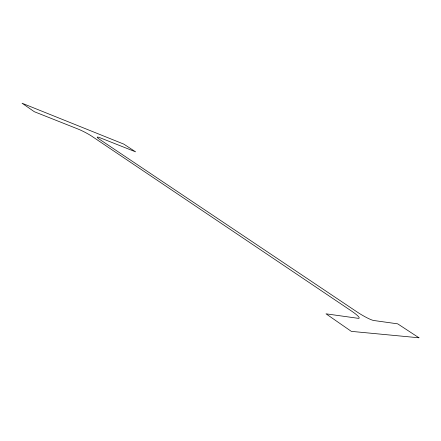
<?xml version="1.0" encoding="UTF-8"?>
<svg xmlns="http://www.w3.org/2000/svg" width="441" height="441" viewBox="0 0 441 441"><rect width="100%" height="100%" fill="white"/><g stroke="black" fill="none" stroke-linecap="round" stroke-linejoin="round"><path stroke-width="0.66" d="M418.95 337.784L351.323 331.367L326.009 313.827L358.059 318.303A15.49 2.255 31 0 0 351.35 310.927L92.208 136.495A11.472 1.268 27.7 0 0 78.007 129.031L34.321 111.716L22.05 103.216L123.816 144.119L135.596 151.847L100.339 137.879A10.959 1.18 27.9 0 0 99.787 139.477L356.852 311.809A14.774 2.023 31.1 0 0 373.77 320.502L397.71 323.848L418.95 337.784"/></g></svg>
